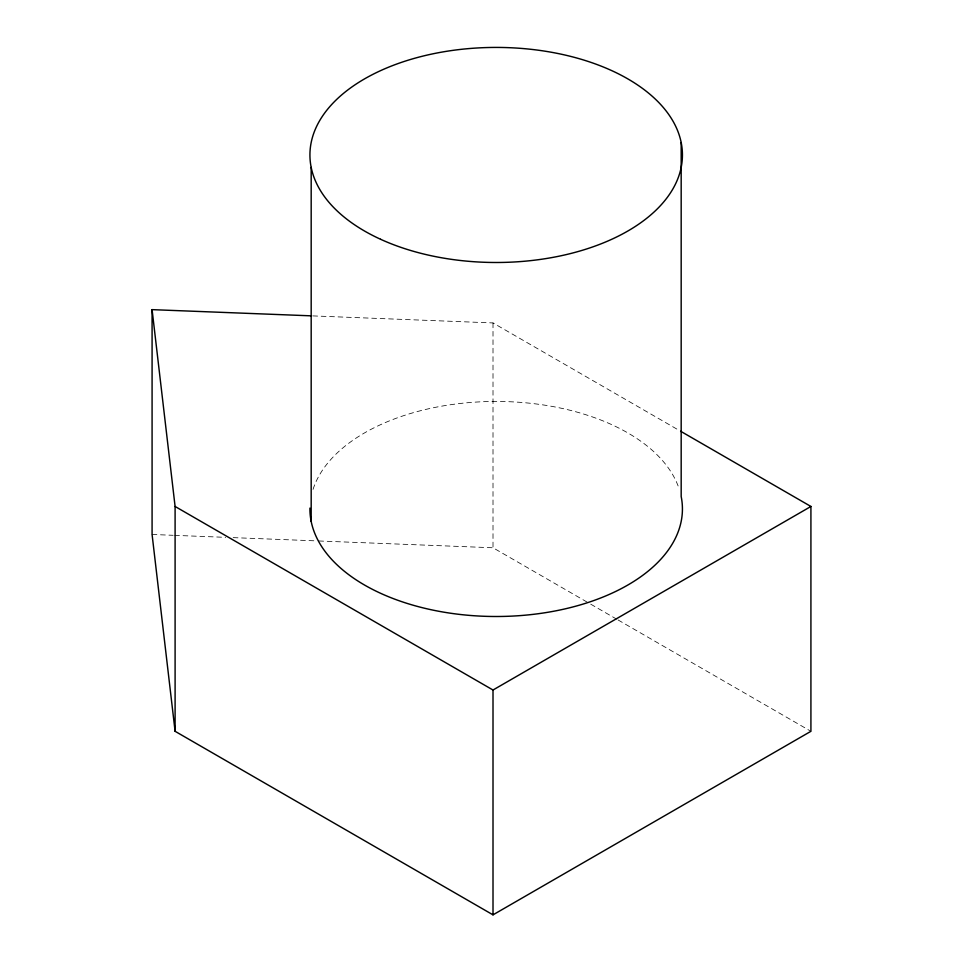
<?xml version="1.0" encoding="UTF-8"?>
<svg xmlns="http://www.w3.org/2000/svg" width="963" height="963" viewBox="0 0 963 963"><rect width="100%" height="100%" fill="white"/><g stroke="black" fill="none" stroke-linecap="round" stroke-linejoin="round"><path stroke-width="0.72" stroke-dasharray="4.82 3.61" d="M312.782 315.9L493.008 322.93L679.324 430.497M152.082 534.477L173.111 535.296M174.616 535.356L225.679 537.342M233.178 537.631L317.284 540.917M318.789 540.977L493.008 547.766L589.416 603.428M590.728 604.174L616.777 619.221M618.09 619.979L810.918 731.302M493.008 322.93L493.008 547.766M313.047 489.385A186.244 107.531 0 0 1 495.163 401.451A186.244 107.531 0 0 1 678.927 488.229"/><path stroke-width="1.44" d="M152.082 309.641L175.097 506.466L493.008 690.014L810.918 506.466L810.918 731.302L493.008 914.85L175.097 731.302L152.082 534.477L152.082 309.641L311.278 315.84M680.624 431.243L810.918 506.466M681.178 142.536L681.178 496.547A186.244 107.531 0 0 1 506.189 616.344A186.244 107.531 0 0 1 309.93 508.091M493.008 690.014L493.008 914.85M311.181 167.381L311.181 521.392M175.097 506.466L175.097 731.302M380.578 239.269A186.244 107.531 0 0 0 680.444 170.607A186.244 107.531 0 0 0 427.512 54.999A186.244 107.531 0 0 0 380.578 239.269"/></g></svg>
